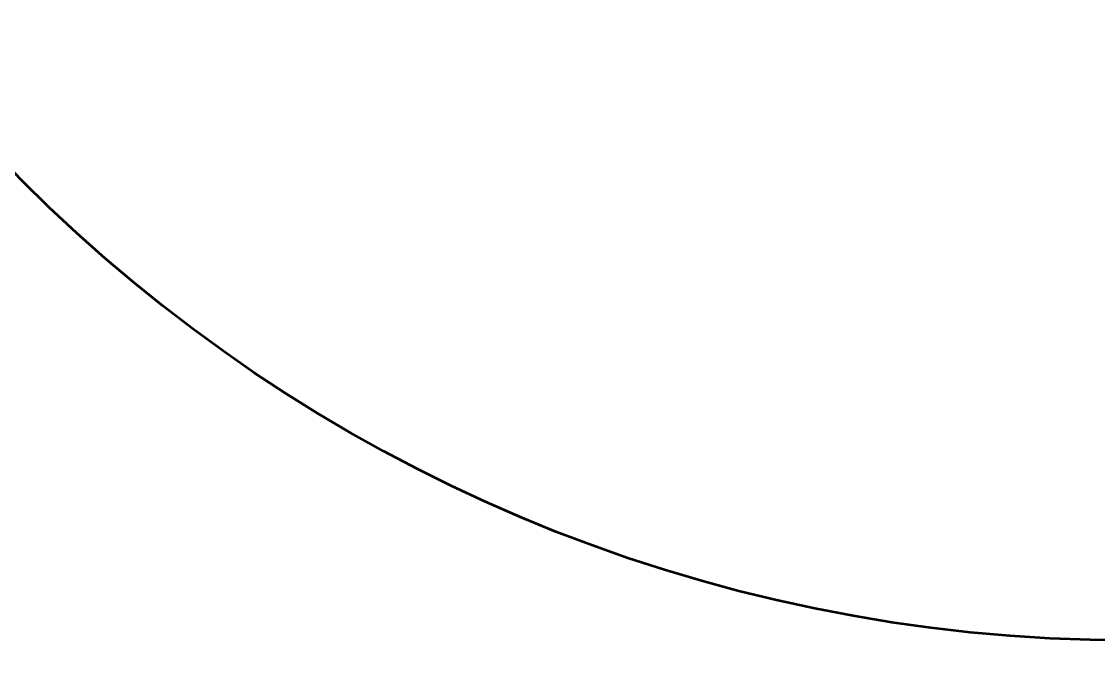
# Model space of a CAD drawing. Header units: centimetres. Extents: x -10.4 to 10.4, y -10.4 to 10.4.
# Drawn here: x -5.66 to -0.16, y -8.06 to -4.84 of the extents above; entities that cross this region are included whole.
import ezdxf

# ---------------------------------------------------------------- set-up
doc = ezdxf.new("R2010")
doc.units = ezdxf.units.CM
doc.header["$MEASUREMENT"] = 0
doc.layers.add('Layer 1', color=7, linetype='Continuous')

msp = doc.modelspace()

# ---------------------------------------------------------------- linework, layer by layer
at = {"layer": 'Layer 1', "lineweight": 53}
msp.add_ellipse((0.00023, -0.00023), major_axis=(0, 8.00023), ratio=1, dxfattribs=at)
msp.add_open_spline([(-10.45, -9.95), (-10.45, -9.95), (-10.45, 9.95), (-10.45, 9.95), (-10.45, 9.95), (-10.45, 10.22614), (-10.22614, 10.45), (-9.95, 10.45), (-9.95, 10.45), (-9.95, 10.45), (9.95, 10.45), (9.95, 10.45), (9.95, 10.45), (10.22614, 10.45), (10.45, 10.22614), (10.45, 9.95), (10.45, 9.95), (10.45, 9.95), (10.45, -9.95), (10.45, -9.95), (10.45, -9.95), (10.45, -10.22614), (10.22614, -10.45), (9.95, -10.45), (9.95, -10.45), (9.95, -10.45), (-9.95, -10.45), (-9.95, -10.45), (-9.95, -10.45), (-10.22614, -10.45), (-10.45, -10.22614), (-10.45, -9.95)], degree=3, knots=[0, 0, 0, 0, 0.1111111, 0.1111111, 0.1111111, 0.1111111, 0.2222222, 0.2222222, 0.2222222, 0.2222222, 0.3333333, 0.3333333, 0.3333333, 0.3333333, 0.4444444, 0.4444444, 0.4444444, 0.4444444, 0.5555556, 0.5555556, 0.5555556, 0.5555556, 0.6666667, 0.6666667, 0.6666667, 0.6666667, 0.7777778, 0.7777778, 0.7777778, 0.7777778, 1, 1, 1, 1], dxfattribs=at)

doc.saveas('drawing.dxf')
